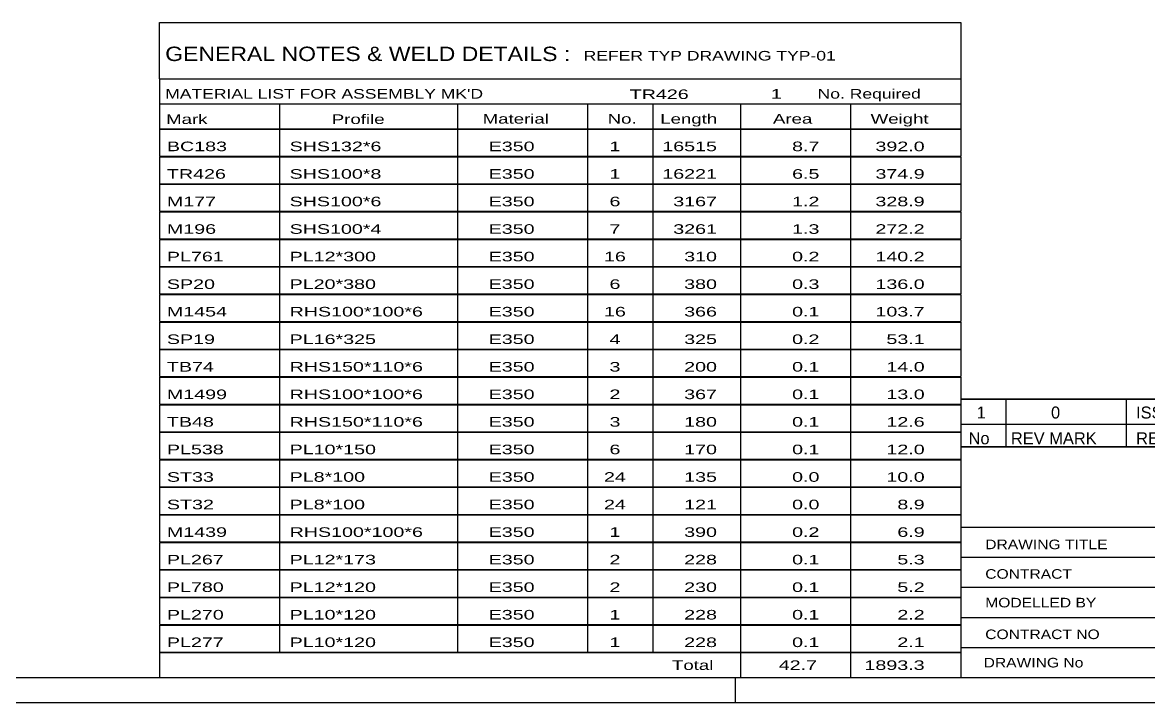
# Model space of a CAD drawing. Header units: millimetres. Extents: x -82 to 759, y -428 to 166.
# Drawn here: x 407.1 to 631.9, y -428.4 to -292.6 of the extents above; entities that cross this region are included whole.
import ezdxf

# ---------------------------------------------------------------- set-up
doc = ezdxf.new("R2010")
doc.units = ezdxf.units.MM
doc.styles.add('Arial Narrow', font='ARIALN.TTF', dxfattribs={"height": 0.2})

# ---------------------------------------------------------------- blocks, each defined once
blk = doc.blocks.new('Unknown-814409776-32379')
at = {"color": 7, "linetype": 'Continuous'}
for p, q in [((434.42, -292.61), (594.42, -292.61)), ((434.42, -303.86), (434.42, -292.61)), ((594.42, -292.61), (594.42, -303.86)), ((434.42, -303.86), (594.42, -303.86)), ((434.42, -303.86), (434.42, -308.87)), ((594.42, -303.86), (594.42, -308.87)), ((434.42, -308.87), (594.42, -308.87)), ((434.42, -308.87), (434.42, -313.87)), ((458.42, -308.87), (458.42, -313.87)), ((493.92, -308.87), (493.92, -313.87)), ((519.92, -308.87), (519.92, -313.87)), ((532.92, -308.87), (532.92, -313.87)), ((550.42, -308.87), (550.42, -313.87)), ((572.42, -308.87), (572.42, -313.87)), ((594.42, -308.87), (594.42, -313.87)), ((434.42, -313.87), (594.42, -313.87)), ((434.42, -313.91), (434.42, -319.31)), ((434.42, -313.91), (594.42, -313.91)), ((458.42, -313.87), (458.42, -319.37)), ((493.92, -313.87), (493.92, -319.37)), ((519.92, -313.87), (519.92, -319.37)), ((532.92, -313.87), (532.92, -319.37)), ((550.42, -313.87), (550.42, -319.37)), ((572.42, -313.87), (572.42, -319.37)), ((594.42, -313.91), (594.42, -319.31)), ((434.42, -319.31), (594.42, -319.31)), ((434.42, -319.41), (434.42, -324.81)), ((434.42, -319.41), (594.42, -319.41)), ((458.42, -319.37), (458.42, -324.87)), ((493.92, -319.37), (493.92, -324.87)), ((519.92, -319.37), (519.92, -324.87)), ((532.92, -319.37), (532.92, -324.87)), ((550.42, -319.37), (550.42, -324.87)), ((572.42, -319.37), (572.42, -324.87)), ((594.42, -319.41), (594.42, -324.81)), ((434.42, -324.81), (594.42, -324.81)), ((434.42, -324.91), (434.42, -330.31)), ((434.42, -324.91), (594.42, -324.91)), ((458.42, -324.87), (458.42, -330.37)), ((493.92, -324.87), (493.92, -330.37)), ((519.92, -324.87), (519.92, -330.37)), ((532.92, -324.87), (532.92, -330.37)), ((550.42, -324.87), (550.42, -330.37)), ((572.42, -324.87), (572.42, -330.37)), ((594.42, -324.91), (594.42, -330.31)), ((434.42, -330.31), (594.42, -330.31)), ((434.42, -330.41), (434.42, -335.81)), ((434.42, -330.41), (594.42, -330.41)), ((458.42, -330.37), (458.42, -335.87)), ((493.92, -330.37), (493.92, -335.87)), ((519.92, -330.37), (519.92, -335.87)), ((532.92, -330.37), (532.92, -335.87)), ((550.42, -330.37), (550.42, -335.87)), ((572.42, -330.37), (572.42, -335.87)), ((594.42, -330.41), (594.42, -335.81)), ((434.42, -335.81), (594.42, -335.81)), ((434.42, -335.91), (434.42, -341.31)), ((434.42, -335.91), (594.42, -335.91)), ((458.42, -335.87), (458.42, -341.37)), ((493.92, -335.87), (493.92, -341.37)), ((519.92, -335.87), (519.92, -341.37)), ((532.92, -335.87), (532.92, -341.37)), ((550.42, -335.87), (550.42, -341.37)), ((572.42, -335.87), (572.42, -341.37)), ((594.42, -335.91), (594.42, -341.31)), ((434.42, -341.31), (594.42, -341.31)), ((434.42, -341.41), (434.42, -346.81)), ((434.42, -341.41), (594.42, -341.41)), ((458.42, -341.37), (458.42, -346.87)), ((493.92, -341.37), (493.92, -346.87)), ((519.92, -341.37), (519.92, -346.87)), ((532.92, -341.37), (532.92, -346.87)), ((550.42, -341.37), (550.42, -346.87)), ((572.42, -341.37), (572.42, -346.87)), ((594.42, -341.41), (594.42, -346.81)), ((434.42, -346.81), (594.42, -346.81)), ((434.42, -346.91), (434.42, -352.31)), ((434.42, -346.91), (594.42, -346.91)), ((458.42, -346.87), (458.42, -352.37)), ((493.92, -346.87), (493.92, -352.37)), ((519.92, -346.87), (519.92, -352.37)), ((532.92, -346.87), (532.92, -352.37)), ((550.42, -346.87), (550.42, -352.37)), ((572.42, -346.87), (572.42, -352.37)), ((594.42, -346.91), (594.42, -352.31)), ((434.42, -352.31), (594.42, -352.31)), ((434.42, -352.41), (434.42, -357.81)), ((434.42, -352.41), (594.42, -352.41)), ((458.42, -352.37), (458.42, -357.87)), ((493.92, -352.37), (493.92, -357.87)), ((519.92, -352.37), (519.92, -357.87)), ((532.92, -352.37), (532.92, -357.87)), ((550.42, -352.37), (550.42, -357.87)), ((572.42, -352.37), (572.42, -357.87)), ((594.42, -352.41), (594.42, -357.81)), ((434.42, -357.81), (594.42, -357.81)), ((434.42, -357.91), (434.42, -363.31)), ((434.42, -357.91), (594.42, -357.91)), ((458.42, -357.87), (458.42, -363.37)), ((493.92, -357.87), (493.92, -363.37)), ((519.92, -357.87), (519.92, -363.37)), ((532.92, -357.87), (532.92, -363.37)), ((550.42, -357.87), (550.42, -363.37)), ((572.42, -357.87), (572.42, -363.37)), ((594.42, -357.91), (594.42, -363.31)), ((434.42, -363.31), (594.42, -363.31)), ((434.42, -363.41), (434.42, -368.81)), ((434.42, -363.41), (594.42, -363.41)), ((458.42, -363.37), (458.42, -368.87)), ((493.92, -363.37), (493.92, -368.87)), ((519.92, -363.37), (519.92, -368.87)), ((532.92, -363.37), (532.92, -368.87)), ((550.42, -363.37), (550.42, -368.87)), ((572.42, -363.37), (572.42, -368.87)), ((594.42, -363.41), (594.42, -368.81)), ((434.42, -368.81), (594.42, -368.81)), ((434.42, -368.91), (434.42, -374.31)), ((434.42, -368.91), (594.42, -368.91)), ((458.42, -368.87), (458.42, -374.37)), ((493.92, -368.87), (493.92, -374.37)), ((519.92, -368.87), (519.92, -374.37)), ((532.92, -368.87), (532.92, -374.37)), ((550.42, -368.87), (550.42, -374.37)), ((572.42, -368.87), (572.42, -374.37)), ((594.42, -368.91), (594.42, -374.31)), ((434.42, -374.31), (594.42, -374.31)), ((434.42, -374.41), (434.42, -379.81)), ((434.42, -374.41), (594.42, -374.41)), ((458.42, -374.37), (458.42, -379.87)), ((493.92, -374.37), (493.92, -379.87)), ((519.92, -374.37), (519.92, -379.87)), ((532.92, -374.37), (532.92, -379.87)), ((550.42, -374.37), (550.42, -379.87)), ((572.42, -374.37), (572.42, -379.87)), ((594.42, -374.41), (594.42, -379.81)), ((434.42, -379.81), (594.42, -379.81)), ((458.42, -379.87), (458.42, -385.37)), ((493.92, -379.87), (493.92, -385.37)), ((519.92, -379.87), (519.92, -385.37)), ((532.92, -379.87), (532.92, -385.37)), ((550.42, -379.87), (550.42, -385.37)), ((572.42, -379.87), (572.42, -385.37)), ((434.42, -379.91), (434.42, -385.31)), ((434.42, -379.91), (594.42, -379.91)), ((594.42, -379.91), (594.42, -385.31)), ((434.42, -385.31), (594.42, -385.31)), ((434.42, -385.41), (434.42, -390.81)), ((434.42, -385.41), (594.42, -385.41)), ((458.42, -385.37), (458.42, -390.87)), ((493.92, -385.37), (493.92, -390.87)), ((519.92, -385.37), (519.92, -390.87)), ((532.92, -385.37), (532.92, -390.87)), ((550.42, -385.37), (550.42, -390.87)), ((572.42, -385.37), (572.42, -390.87)), ((594.42, -385.41), (594.42, -390.81)), ((434.42, -390.81), (594.42, -390.81)), ((434.42, -390.91), (434.42, -396.31)), ((434.42, -390.91), (594.42, -390.91)), ((458.42, -390.87), (458.42, -396.37)), ((493.92, -390.87), (493.92, -396.37)), ((519.92, -390.87), (519.92, -396.37)), ((532.92, -390.87), (532.92, -396.37)), ((550.42, -390.87), (550.42, -396.37)), ((572.42, -390.87), (572.42, -396.37)), ((594.42, -390.91), (594.42, -396.31)), ((434.42, -396.31), (594.42, -396.31)), ((434.42, -396.41), (434.42, -401.81)), ((434.42, -396.41), (594.42, -396.41)), ((458.42, -396.37), (458.42, -401.87)), ((493.92, -396.37), (493.92, -401.87)), ((519.92, -396.37), (519.92, -401.87)), ((532.92, -396.37), (532.92, -401.87)), ((550.42, -396.37), (550.42, -401.87)), ((572.42, -396.37), (572.42, -401.87)), ((594.42, -396.41), (594.42, -401.81)), ((434.42, -401.81), (594.42, -401.81)), ((434.42, -401.91), (434.42, -407.31)), ((434.42, -401.91), (594.42, -401.91)), ((458.42, -401.87), (458.42, -407.37)), ((493.92, -401.87), (493.92, -407.37)), ((519.92, -401.87), (519.92, -407.37)), ((532.92, -401.87), (532.92, -407.37)), ((550.42, -401.87), (550.42, -407.37)), ((572.42, -401.87), (572.42, -407.37)), ((594.42, -401.91), (594.42, -407.31)), ((434.42, -407.31), (594.42, -407.31)), ((434.42, -407.41), (434.42, -412.81)), ((434.42, -407.41), (594.42, -407.41)), ((458.42, -407.37), (458.42, -412.87)), ((493.92, -407.37), (493.92, -412.87)), ((519.92, -407.37), (519.92, -412.87)), ((532.92, -407.37), (532.92, -412.87)), ((550.42, -407.37), (550.42, -412.87)), ((572.42, -407.37), (572.42, -412.87)), ((594.42, -407.41), (594.42, -412.81)), ((434.42, -412.81), (594.42, -412.81)), ((434.42, -412.91), (434.42, -418.31)), ((434.42, -412.91), (594.42, -412.91)), ((458.42, -412.87), (458.42, -418.37)), ((493.92, -412.87), (493.92, -418.37)), ((519.92, -412.87), (519.92, -418.37)), ((532.92, -412.87), (532.92, -418.37)), ((550.42, -412.87), (550.42, -418.37)), ((572.42, -412.87), (572.42, -418.37)), ((594.42, -412.91), (594.42, -418.31)), ((434.42, -418.31), (594.42, -418.31)), ((434.42, -418.37), (594.42, -418.37)), ((434.42, -418.37), (434.42, -423.37)), ((550.42, -418.37), (550.42, -423.37)), ((572.42, -418.37), (572.42, -423.37)), ((594.42, -418.37), (594.42, -423.37)), ((434.42, -423.37), (594.42, -423.37))]:
    blk.add_line(p, q, dxfattribs=at)
at = {"color": 7, "style": 'Arial Narrow'}
for s, height, width, p in [('GENERAL NOTES & WELD DETAILS :', 2.8633, 1.4, (435.58, -300.3)), ('REFER TYP DRAWING TYP-01', 1.9089, 1.6, (519.12, -300.2)), ("MATERIAL LIST FOR ASSEMBLY MK'D", 1.9089, 1.6, (435.58, -307.8)), ('TR426', 1.909, 1.794707, (528.32, -307.89)), ('1', 1.91, 1.794707, (556.5, -307.8)), ('No. Required', 1.9089, 1.6, (565.83, -307.8)), ('Mark', 1.909, 1.7, (435.76, -312.87)), ('Profile', 1.909, 1.7, (468.84, -312.87)), ('Material', 1.909, 1.7, (498.96, -312.8)), ('No.', 1.909, 1.7, (523.92, -312.8)), ('Length', 1.909, 1.7, (534.42, -312.8)), ('Area', 1.909, 1.7, (556.92, -312.8)), ('Weight', 1.909, 1.7, (576.42, -312.8))]:
    blk.add_text(s, height=height, dxfattribs=dict(at, width=width)).set_placement(p)
at = {"color": 7, "linetype": 'Continuous', "style": 'Arial Narrow'}
for s, height, width, p in [('BC183', 1.909, 1.794707, (435.92, -318.3)), ('SHS132*6', 1.909, 1.794707, (460.42, -318.3)), ('E350', 1.909, 1.794707, (500.16, -318.3)), ('1', 1.91, 1.794707, (524.28, -318.3)), ('16515', 1.909, 1.794707, (534.82, -318.3)), ('8.7', 1.909, 1.794707, (560.74, -318.3)), ('392.0', 1.909, 1.794707, (577.38, -318.3)), ('TR426', 1.909, 1.794707, (435.92, -323.8)), ('SHS100*8', 1.909, 1.794707, (460.42, -323.8)), ('E350', 1.909, 1.794707, (500.16, -323.8)), ('1', 1.91, 1.794707, (524.28, -323.8)), ('16221', 1.909, 1.794707, (534.82, -323.8)), ('6.5', 1.909, 1.794707, (560.74, -323.8)), ('374.9', 1.909, 1.794707, (577.38, -323.8)), ('M177', 1.909, 1.794707, (435.92, -329.3)), ('SHS100*6', 1.909, 1.794707, (460.42, -329.3)), ('E350', 1.909, 1.794707, (500.16, -329.3)), ('6', 1.91, 1.794707, (524.28, -329.3)), ('3167', 1.909, 1.794707, (537.01, -329.3)), ('1.2', 1.909, 1.794707, (560.74, -329.3)), ('328.9', 1.909, 1.794707, (577.38, -329.3)), ('M196', 1.909, 1.794707, (435.92, -334.8)), ('SHS100*4', 1.909, 1.794707, (460.42, -334.8)), ('E350', 1.909, 1.794707, (500.16, -334.8)), ('7', 1.91, 1.794707, (524.28, -334.8)), ('3261', 1.909, 1.794707, (537.01, -334.8)), ('1.3', 1.909, 1.794707, (560.74, -334.8)), ('272.2', 1.909, 1.794707, (577.38, -334.8)), ('PL761', 1.909, 1.794707, (435.92, -340.3)), ('PL12*300', 1.909, 1.794707, (460.42, -340.3)), ('E350', 1.909, 1.794707, (500.16, -340.3)), ('16', 1.909, 1.794707, (523.18, -340.3)), ('310', 1.909, 1.794707, (539.19, -340.3)), ('0.2', 1.909, 1.794707, (560.74, -340.3)), ('140.2', 1.909, 1.794707, (577.38, -340.3)), ('SP20', 1.909, 1.794707, (435.92, -345.8)), ('PL20*380', 1.909, 1.794707, (460.42, -345.8)), ('E350', 1.909, 1.794707, (500.16, -345.8)), ('6', 1.91, 1.794707, (524.28, -345.8)), ('380', 1.909, 1.794707, (539.19, -345.8)), ('0.3', 1.909, 1.794707, (560.74, -345.8)), ('136.0', 1.909, 1.794707, (577.38, -345.8)), ('M1454', 1.909, 1.794707, (435.92, -351.3)), ('RHS100*100*6', 1.9089, 1.794707, (460.42, -351.3)), ('E350', 1.909, 1.794707, (500.16, -351.3)), ('16', 1.909, 1.794707, (523.18, -351.3)), ('366', 1.909, 1.794707, (539.19, -351.3)), ('0.1', 1.909, 1.794707, (560.74, -351.3)), ('103.7', 1.909, 1.794707, (577.38, -351.3)), ('SP19', 1.909, 1.794707, (435.92, -356.8)), ('PL16*325', 1.909, 1.794707, (460.42, -356.8)), ('E350', 1.909, 1.794707, (500.16, -356.8)), ('4', 1.91, 1.794707, (524.28, -356.8)), ('325', 1.909, 1.794707, (539.19, -356.8)), ('0.2', 1.909, 1.794707, (560.74, -356.8)), ('53.1', 1.909, 1.794707, (579.57, -356.8)), ('TB74', 1.909, 1.794707, (435.92, -362.3)), ('RHS150*110*6', 1.9089, 1.794707, (460.42, -362.3)), ('E350', 1.909, 1.794707, (500.16, -362.3)), ('3', 1.91, 1.794707, (524.28, -362.3)), ('200', 1.909, 1.794707, (539.19, -362.3)), ('0.1', 1.909, 1.794707, (560.74, -362.3)), ('14.0', 1.909, 1.794707, (579.57, -362.3)), ('M1499', 1.909, 1.794707, (435.92, -367.8)), ('RHS100*100*6', 1.9089, 1.794707, (460.42, -367.8)), ('E350', 1.909, 1.794707, (500.16, -367.8)), ('2', 1.91, 1.794707, (524.28, -367.8)), ('367', 1.909, 1.794707, (539.19, -367.8)), ('0.1', 1.909, 1.794707, (560.74, -367.8)), ('13.0', 1.909, 1.794707, (579.57, -367.8)), ('TB48', 1.909, 1.794707, (435.92, -373.3)), ('RHS150*110*6', 1.9089, 1.794707, (460.42, -373.3)), ('E350', 1.909, 1.794707, (500.16, -373.3)), ('3', 1.91, 1.794707, (524.28, -373.3)), ('180', 1.909, 1.794707, (539.19, -373.3)), ('0.1', 1.909, 1.794707, (560.74, -373.3)), ('12.6', 1.909, 1.794707, (579.57, -373.3)), ('PL538', 1.909, 1.794707, (435.92, -378.8)), ('PL10*150', 1.909, 1.794707, (460.42, -378.8)), ('E350', 1.909, 1.794707, (500.16, -378.8)), ('6', 1.91, 1.794707, (524.28, -378.8)), ('170', 1.909, 1.794707, (539.19, -378.8)), ('0.1', 1.909, 1.794707, (560.74, -378.8)), ('12.0', 1.909, 1.794707, (579.57, -378.8)), ('ST33', 1.909, 1.794707, (435.92, -384.3)), ('PL8*100', 1.909, 1.794707, (460.42, -384.3)), ('E350', 1.909, 1.794707, (500.16, -384.3)), ('24', 1.909, 1.794707, (523.18, -384.3)), ('135', 1.909, 1.794707, (539.19, -384.3)), ('0.0', 1.909, 1.794707, (560.74, -384.3)), ('10.0', 1.909, 1.794707, (579.57, -384.3)), ('ST32', 1.909, 1.794707, (435.92, -389.8)), ('PL8*100', 1.909, 1.794707, (460.42, -389.8)), ('E350', 1.909, 1.794707, (500.16, -389.8)), ('24', 1.909, 1.794707, (523.18, -389.8)), ('121', 1.909, 1.794707, (539.19, -389.8)), ('0.0', 1.909, 1.794707, (560.74, -389.8)), ('8.9', 1.909, 1.794707, (581.75, -389.8)), ('M1439', 1.909, 1.794707, (435.92, -395.3)), ('RHS100*100*6', 1.9089, 1.794707, (460.42, -395.3)), ('E350', 1.909, 1.794707, (500.16, -395.3)), ('1', 1.91, 1.794707, (524.28, -395.3)), ('390', 1.909, 1.794707, (539.19, -395.3)), ('0.2', 1.909, 1.794707, (560.74, -395.3)), ('6.9', 1.909, 1.794707, (581.75, -395.3)), ('PL267', 1.909, 1.794707, (435.92, -400.8)), ('PL12*173', 1.909, 1.794707, (460.42, -400.8)), ('E350', 1.909, 1.794707, (500.16, -400.8)), ('2', 1.91, 1.794707, (524.28, -400.8)), ('228', 1.909, 1.794707, (539.19, -400.8)), ('0.1', 1.909, 1.794707, (560.74, -400.8)), ('5.3', 1.909, 1.794707, (581.75, -400.8)), ('PL780', 1.909, 1.794707, (435.92, -406.3)), ('PL12*120', 1.909, 1.794707, (460.42, -406.3)), ('E350', 1.909, 1.794707, (500.16, -406.3)), ('2', 1.91, 1.794707, (524.28, -406.3)), ('230', 1.909, 1.794707, (539.19, -406.3)), ('0.1', 1.909, 1.794707, (560.74, -406.3)), ('5.2', 1.909, 1.794707, (581.75, -406.3)), ('PL270', 1.909, 1.794707, (435.92, -411.8)), ('PL10*120', 1.909, 1.794707, (460.42, -411.8)), ('E350', 1.909, 1.794707, (500.16, -411.8)), ('1', 1.91, 1.794707, (524.28, -411.8)), ('228', 1.909, 1.794707, (539.19, -411.8)), ('0.1', 1.909, 1.794707, (560.74, -411.8)), ('2.2', 1.909, 1.794707, (581.75, -411.8)), ('PL277', 1.909, 1.794707, (435.92, -417.3)), ('PL10*120', 1.909, 1.794707, (460.42, -417.3)), ('E350', 1.909, 1.794707, (500.16, -417.3)), ('1', 1.91, 1.794707, (524.28, -417.3)), ('228', 1.909, 1.794707, (539.19, -417.3)), ('0.1', 1.909, 1.794707, (560.74, -417.3)), ('2.1', 1.909, 1.794707, (581.75, -417.3)), ('Total', 1.909, 1.7, (536.76, -421.87)), ('42.7', 1.909, 1.794707, (558.07, -421.87)), ('1893.3', 1.909, 1.794707, (575.19, -421.87))]:
    blk.add_text(s, height=height, dxfattribs=dict(at, width=width)).set_placement(p)
blk = doc.blocks.new('Unknown-814409776-1133')
at = {"color": 5, "linetype": 'Continuous'}
for p, q in [((-76.58, -423.37), (754.42, -423.37)), ((549.42, -428.37), (549.42, -423.37)), ((-81.58, -428.37), (759.42, -428.37))]:
    blk.add_line(p, q, dxfattribs=at)
blk = doc.blocks.new('Unknown-814409776-32378')
at = {"color": 7, "linetype": 'Continuous'}
for p, q in [((594.42, -377.31), (594.42, -423.37)), ((594.42, -377.31), (754.42, -377.31)), ((754.42, -377.37), (754.42, -423.37)), ((594.42, -393.37), (754.42, -393.37)), ((634.56, -393.37), (634.56, -423.37)), ((594.42, -399.37), (754.42, -399.37)), ((736.42, -423.31), (736.42, -399.31)), ((594.42, -405.37), (754.42, -405.37)), ((678.56, -405.37), (678.56, -423.37)), ((594.42, -411.37), (754.42, -411.37)), ((594.42, -417.37), (736.42, -417.37)), ((594.42, -423.37), (754.42, -423.37))]:
    blk.add_line(p, q, dxfattribs=at)
at = {"color": 7, "style": 'Arial Narrow'}
for s, height, width, p in [('DRAWING TITLE', 1.9089, 1.425378, (599.3, -397.76)), ('TRUSS', 1.909, 1.425378, (636.23, -397.78)), ('CONTRACT', 1.909, 1.425378, (599.3, -403.66)), ('TERMINAL BUILDING', 1.9089, 1.425378, (636.48, -403.29)), ('MODELLED BY', 1.9089, 1.425378, (599.3, -409.38)), ('GSK', 1.909, 1.425378, (636.31, -409.32)), ('ISSUED', 1.909, 1.425378, (679.36, -409.72)), ('03.05.2026', 1.909, 1.425378, (696.11, -409.85)), ('CONTRACT NO', 1.9089, 1.425378, (599.3, -415.71)), ('AN-C-1376', 1.909, 1.425378, (636.65, -415.59)), ('SCALE', 1.909, 1.425378, (679.36, -415.72)), ('A1', 6.204, 1.25, (740.66, -421.17)), ('DRAWING No', 1.909, 1.425378, (598.98, -421.37)), ('[TR.426]', 1.909, 1.425378, (636.88, -421.38)), ('1', 3.34, 1.5, (716.33, -422.69)), ('REVISION No.', 1.9089, 1.425378, (679.36, -422.6))]:
    blk.add_text(s, height=height, dxfattribs=dict(at, width=width)).set_placement(p)
at = {"color": 7, "linetype": 'Continuous', "style": 'Arial Narrow'}
for s, height, width, p in [('PH #', 2.1, 1.42538, (741.82, -403.81)), ('108', 2.1, 1.42538, (742.61, -409.71)), ('NTS', 1.909, 1.425378, (696.42, -415.31))]:
    blk.add_text(s, height=height, dxfattribs=dict(at, width=width)).set_placement(p)
blk = doc.blocks.new('Unknown-814409776-32381')
at = {"color": 7, "linetype": 'Continuous'}
for p, q in [((594.42, -367.81), (754.42, -367.81)), ((754.42, -367.81), (594.42, -367.81)), ((594.42, -367.81), (594.42, -372.81)), ((603.42, -367.81), (603.42, -372.81)), ((627.42, -367.81), (627.42, -372.81)), ((724.42, -367.81), (724.42, -372.81)), ((754.42, -367.81), (754.42, -372.81)), ((594.42, -372.81), (754.42, -372.81)), ((594.42, -372.81), (594.42, -377.31)), ((594.42, -372.81), (754.42, -372.81)), ((603.42, -372.81), (603.42, -377.31)), ((627.42, -372.81), (627.42, -377.31)), ((724.42, -372.81), (724.42, -377.31)), ((754.42, -372.81), (754.42, -377.31)), ((754.42, -377.31), (594.42, -377.31))]:
    blk.add_line(p, q, dxfattribs=at)
at = {"color": 7, "linetype": 'Continuous', "style": 'Arial Narrow'}
for s, height, width, p in [('1', 2.39, 1.196471, (597.58, -371.67)), ('0', 2.39, 1.196471, (612.43, -371.67)), ('ISSUED FOR CONSTRUCTION', 2.3861, 1.196471, (629.42, -371.67)), ('03.05.2026', 2.386, 1.196471, (730.42, -371.67)), ('No', 2.386, 1.2, (595.97, -376.81)), ('REV MARK', 2.386, 1.2, (604.42, -376.81)), ('REVISION DESCRIPTION', 2.3861, 1.2, (629.42, -376.81)), ('REV. DATE', 2.386, 1.2, (729.7, -376.81))]:
    blk.add_text(s, height=height, dxfattribs=dict(at, width=width)).set_placement(p)

msp = doc.modelspace()

# ---------------------------------------------------------------- block references
for name in ['Unknown-814409776-1133', 'Unknown-814409776-32379', 'Unknown-814409776-32381', 'Unknown-814409776-32378']:
    msp.add_blockref(name, (0, 0))

doc.saveas('drawing.dxf')
